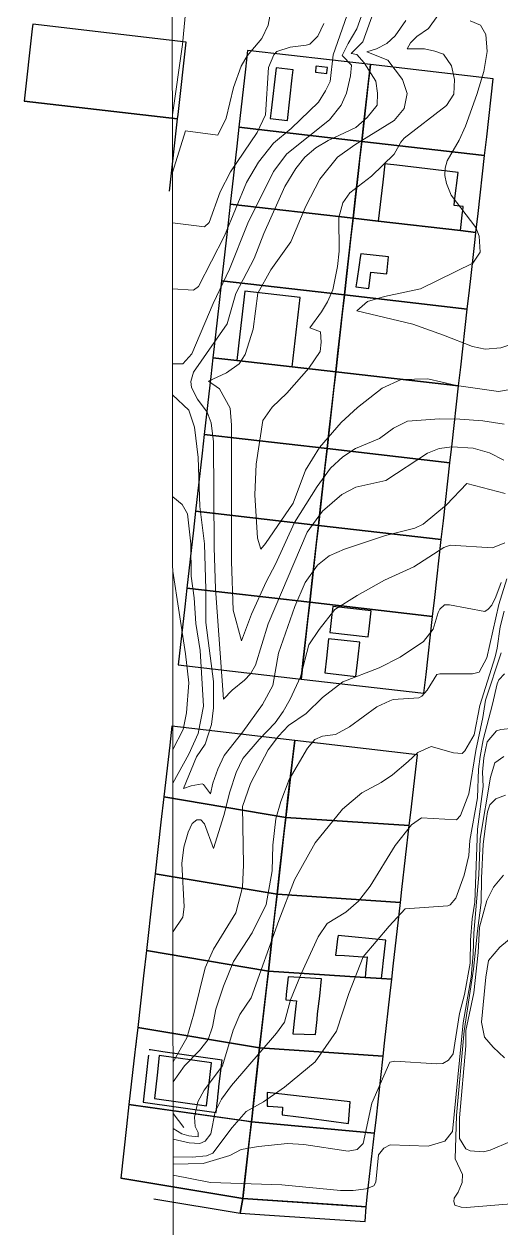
# Model space of a CAD drawing. Header units: millimetres. Extents: x 2695 to 3468, y 1447 to 2202.
# Drawn here: x 2704.9 to 2782, y 1825.4 to 2020.1 of the extents above; entities that cross this region are included whole.
import ezdxf

# ---------------------------------------------------------------- set-up
doc = ezdxf.new("R2010")
doc.units = ezdxf.units.MM
doc.layers.add('01_Fina', color=7, linetype='Continuous')
doc.layers.add('Traza Urbana', color=7, linetype='Continuous')

msp = doc.modelspace()

# ---------------------------------------------------------------- linework, layer by layer
at = {"layer": '01_Fina', "color": 252, "linetype": 'Continuous', "lineweight": 9, "true_color": 0x939598}
msp.add_line((2730.77, 1841.65), (2729.02, 1843.92), dxfattribs=at)
at = {"layer": '01_Fina', "color": 252, "lineweight": 9, "true_color": 0x939598}
msp.add_lwpolyline([(2729.2, 1564.62), (3468.29, 1564.62), (3467.85, 2202.43), (2728.76, 2202.43), (2729.2, 1584.57)], dxfattribs=at)
at = {"layer": '01_Fina', "color": 252, "linetype": 'Continuous', "lineweight": 9, "true_color": 0x939598}
for points in [[(2731.07, 2022.51), (2730.51, 2016.79), (2728.9, 2005.44)], [(2728.91, 1996.11), (2731.02, 2002.81), (2736.26, 2002.13), (2737.61, 2004.86), (2738.76, 2009.86), (2740, 2013.3), (2740.98, 2014.96), (2743.35, 2017.79), (2744.36, 2019.94), (2744.66, 2021.37)], [(2728.92, 1977.29), (2732.32, 1977.09), (2733.14, 1977.67), (2737.32, 1985.83), (2740.88, 1994.5), (2742.8, 1997.77), (2745.23, 2000.83), (2748.13, 2003.21), (2752.53, 2007.49), (2753.67, 2009.29), (2754.39, 2010.82), (2754.88, 2015.15), (2757.1, 2021.45)], [(2728.93, 1965.18), (2730.61, 1965.17), (2732.02, 1966.75), (2735.48, 1974.92), (2738.15, 1980.48), (2741.12, 1987.93), (2745.23, 1996.26), (2747.41, 1999.13), (2754.32, 2004.62), (2756.17, 2006.97), (2757.04, 2008.92), (2757.71, 2011.71), (2757.88, 2013.46), (2756.36, 2015.02), (2757.3, 2016.96), (2758.73, 2019.32), (2759.46, 2021.41)], [(2761.44, 2022.05), (2759.68, 2017.21), (2757.83, 2015.34), (2758.74, 2015.19), (2759.91, 2013.84), (2761.82, 2010.88), (2762.07, 2008.92), (2762.03, 2006.98), (2760.41, 2004.99), (2758.54, 2003.38), (2754.11, 2001.27), (2752.1, 2000.1), (2750.32, 1998.6), (2748.87, 1996.74), (2747.09, 1993.84), (2743.68, 1986.26), (2742.12, 1982.19), (2739.18, 1976.51), (2737.75, 1971.62), (2732.32, 1963.79), (2731.89, 1962.3), (2732.01, 1961.34), (2732.94, 1959.42), (2734.54, 1957.35), (2735.15, 1955.63), (2735.56, 1952.57), (2735.64, 1935.44), (2735.87, 1928.77), (2737.14, 1910.91), (2738.54, 1912.36), (2740.54, 1913.98), (2741.55, 1915.03), (2742.32, 1916.44), (2744.41, 1923.09), (2750.72, 1937.95), (2753.2, 1941.35), (2756.29, 1944.02), (2758.55, 1945.23), (2763.44, 1946.3), (2770.16, 1950.72), (2772.05, 1951.45), (2774.14, 1951.74), (2777.54, 1951.54), (2780.2, 1950.77), (2782.48, 1949.6)], [(2785.7, 1961.38), (2781.63, 1960.7), (2774.87, 1961.66), (2770.21, 1962.71), (2765.9, 1962.65), (2762.8, 1961.22), (2758.81, 1958.07), (2756.19, 1955.65), (2752.68, 1951.63), (2750.41, 1947.97), (2748.43, 1942.64), (2743.98, 1936.1), (2743.22, 1935.19), (2742.67, 1936.98), (2742.23, 1943.98), (2742.45, 1948.92), (2743.51, 1956), (2745.04, 1958.15), (2747.39, 1960.44), (2750.99, 1964.47), (2752.8, 1967.17), (2752.96, 1968.67), (2752.84, 1970.31), (2751.11, 1970.98), (2753.03, 1973.58), (2754, 1975.2), (2754.85, 1977.1), (2755.59, 1980.9), (2755.89, 1983.35), (2755.8, 1988.84), (2756.44, 1991.17), (2757.6, 1992.82), (2761.11, 1995.53), (2764.76, 1999.08), (2765.85, 2001.02), (2766.38, 2001.64), (2773.21, 2006.91), (2774.43, 2008.77), (2774.52, 2011.14), (2774.05, 2013.36), (2772.72, 2015.23), (2771.33, 2015.74), (2769.66, 2016.12), (2766.86, 2016.09), (2767.43, 2017.06), (2768.43, 2018.09), (2770.33, 2019.39), (2771.83, 2021.47)], [(2728.91, 1987.94), (2734.07, 1987.33), (2734.84, 1988.01), (2736.6, 1992.99), (2738.32, 1996.19), (2742.59, 2002.58), (2743.94, 2005.42), (2744.43, 2013.07), (2745.32, 2015.13), (2745.77, 2015.68), (2747.96, 2016.37), (2750.54, 2016.67), (2751.12, 2016.87), (2752.43, 2018.17), (2753.39, 2020.17)], [(2766.65, 2020.67), (2764.94, 2018.18), (2763.59, 2016.94), (2761.9, 2016.12), (2760.35, 2015.59), (2763.76, 2014.28), (2766.14, 2011.12), (2766.87, 2008.89), (2766.38, 2006.46), (2764.78, 2004.52), (2758.38, 2000.59), (2755.62, 1998.58), (2752.74, 1995.04), (2750.46, 1990.68), (2748.04, 1984.9), (2744.82, 1980.38), (2742.72, 1976.59), (2741.96, 1970.74), (2740.67, 1966.67), (2739.7, 1965.18), (2737.63, 1963.72), (2734.74, 1962.34), (2736.5, 1961.14), (2738.23, 1957.98), (2738.46, 1955.25), (2738.46, 1933.19), (2738.72, 1925.34), (2740.08, 1920.36), (2741.69, 1924.67), (2744.08, 1929.89), (2745.58, 1932.75), (2748.63, 1939.52), (2752.33, 1945.32), (2754.48, 1948.28), (2756.48, 1950.1), (2758.53, 1951.45), (2762.4, 1953.08), (2764.67, 1954.78), (2766.91, 1955.86), (2772.08, 1956.28), (2775.41, 1956.23), (2779.1, 1955.93), (2782.54, 1955.38)], [(2777.06, 2020.62), (2778.73, 2019.9), (2779.62, 2018.42), (2779.79, 2015.69), (2779.25, 2012.41), (2778.15, 2008.7), (2776.31, 2003.6), (2775.29, 2001.33), (2773.35, 1997.96), (2773.02, 1996.81), (2772.96, 1995.59), (2773.24, 1994.33), (2774, 1992.42), (2777.97, 1987.18), (2778.49, 1985.78), (2778.68, 1983.22), (2777.5, 1981.46), (2769, 1977.28), (2763.23, 1976.07), (2760.46, 1975.24), (2758.72, 1973.73), (2767.79, 1971.55), (2772.75, 1969.81), (2777.43, 1967.96), (2779.46, 1967.55), (2782.01, 1967.76), (2784.57, 1968.62)], [(2728.93, 1960.13), (2731.55, 1957.67), (2732.46, 1954.93), (2733.07, 1950.01), (2733.36, 1942.1), (2734.08, 1936.05), (2734.32, 1928.68), (2734.32, 1923.33), (2735.53, 1913.77), (2735.52, 1909.52), (2735.2, 1906.84), (2734.2, 1903.63), (2732.77, 1901.63), (2730.68, 1896.46), (2731.95, 1896.91), (2733.7, 1897.26), (2733.95, 1897.13), (2735.05, 1895.62), (2735.44, 1897.36), (2736.22, 1899.59), (2737.25, 1901.82), (2740.3, 1905.63), (2743.47, 1910.07), (2745.14, 1913.16), (2746.08, 1918.38), (2748.68, 1925.94), (2750.36, 1929.78), (2752.39, 1932.62), (2754.27, 1934.11), (2756.74, 1935.18), (2763.36, 1937.4), (2768.12, 1938.58), (2769.48, 1939.21), (2773.22, 1942.37), (2776.52, 1945.81), (2782.73, 1944.21)], [(2728.98, 1897.35), (2731.53, 1902.02), (2733.09, 1905.4), (2733.91, 1909.81), (2733.4, 1918.82), (2732.71, 1923.19), (2732.4, 1927.3), (2731.95, 1930.8), (2731.9, 1936.03), (2731.35, 1940.9), (2730.5, 1942.4), (2728.95, 1943.66)], [(2729, 1873.34), (2730.56, 1875.7), (2730.8, 1877.37), (2730.43, 1884.38), (2730.77, 1887.02), (2731.47, 1889.44), (2732.11, 1890.8), (2732.87, 1891.42), (2733.49, 1891.41), (2734.1, 1890.78), (2735.54, 1886.77), (2737.24, 1892.1), (2738.16, 1895.95), (2739.2, 1899.05), (2740.28, 1901.33), (2742.91, 1904.4), (2745.54, 1907.11), (2746.82, 1908.96), (2747.96, 1910.94), (2749.64, 1914.53), (2750.96, 1919.74), (2752.61, 1922.21), (2755.15, 1925.41), (2758.79, 1927.72), (2763.18, 1930.15), (2767.94, 1932.32), (2772.78, 1935.47), (2773.8, 1935.81), (2780.68, 1935.38), (2782.68, 1936.22)], [(2728.95, 1931.62), (2731.02, 1918.25), (2731.53, 1913.55), (2731.16, 1908.71), (2730.66, 1906.03), (2728.97, 1902.77)], [(2729.01, 1849.06), (2730.85, 1851.66), (2733.29, 1854.13), (2734.66, 1855.88), (2735.38, 1857.94), (2735.94, 1860.78), (2737.16, 1864.52), (2738.77, 1868.51), (2741.81, 1873.12), (2744.08, 1877.75), (2745.06, 1883.17), (2745.12, 1887.31), (2745.64, 1891.56), (2746.45, 1894.38), (2747.78, 1897.92), (2750.76, 1903.02), (2751.91, 1904.4), (2753.16, 1904.92), (2755.28, 1905.19), (2757.52, 1906.44), (2761.96, 1909.67), (2764.04, 1910.67), (2764.59, 1910.86), (2768.73, 1911.12), (2769.22, 1911.41), (2770.11, 1912.4), (2771.67, 1914.92), (2772.16, 1915.04), (2777.43, 1915), (2778.51, 1915.32), (2779.77, 1917.6), (2781.72, 1926.23), (2783, 1930.4)], [(2729.01, 1852.28), (2731.22, 1856.19), (2732.39, 1860.04), (2734.2, 1867.46), (2735.54, 1870.52), (2739.15, 1876.4), (2740.24, 1880.52), (2740.42, 1884.14), (2740.24, 1893.55), (2741.54, 1897.27), (2744.36, 1902.71), (2746.07, 1904.97), (2747.65, 1906.65), (2750.54, 1908.6), (2753.2, 1911.18), (2756.47, 1913.74), (2762.35, 1916.02), (2765.74, 1917.72), (2769.51, 1920.28), (2771.05, 1922.27), (2771.86, 1924.92), (2772.16, 1925.51), (2772.93, 1926.2), (2773.7, 1926.2), (2779.43, 1925.08), (2779.96, 1925.47), (2780.54, 1926.15), (2781.22, 1927.46), (2782.09, 1929.78)], [(2729.02, 1841.52), (2730.44, 1840.65), (2731.58, 1840.3), (2733.05, 1840.18), (2733.06, 1840.85), (2732.56, 1841.81), (2732.46, 1843.36), (2733.01, 1845.81), (2734.05, 1847.69), (2736.98, 1851.64), (2738.74, 1857.38), (2739.81, 1859.95), (2741.66, 1862.64), (2746.11, 1875.13), (2748.66, 1881.69), (2752.01, 1887.68), (2756.41, 1893.14), (2759.53, 1895.77), (2762.66, 1897.46), (2764.48, 1898.68), (2767.03, 1900.86), (2768.6, 1902.29), (2770.75, 1903.29), (2774.36, 1902.26), (2775.75, 1902.15), (2776.21, 1902.55), (2777.73, 1905.18), (2778.61, 1909.89), (2781.11, 1917.8), (2781.44, 1919.19), (2781.9, 1922.65), (2782.56, 1925.16)], [(2729.02, 1839.78), (2731.6, 1839.19), (2733.33, 1839.09), (2734.2, 1839.43), (2735.14, 1840.62), (2735.84, 1844.2), (2736.85, 1846.27), (2738.48, 1848.45), (2745.75, 1856.91), (2747.03, 1858.68), (2747.99, 1862.29), (2749.73, 1866.54), (2752.47, 1872.49), (2753.94, 1874.65), (2756.95, 1876.5), (2759.02, 1878.26), (2760.87, 1880.68), (2764.94, 1887.24), (2767.58, 1890.61), (2769.17, 1891.76), (2774.83, 1891.41), (2775.52, 1892.12), (2776.87, 1895.61), (2777.96, 1902.61), (2779.13, 1907.94), (2779.52, 1910.78), (2782.1, 1918.43)], [(2782.59, 1915.01), (2781.68, 1914.08), (2781.4, 1913.41), (2780.68, 1910.13), (2779.16, 1904.35), (2778.67, 1901.66), (2778.41, 1899.63), (2778.27, 1894.96), (2776.98, 1888.09), (2776.84, 1885.66), (2776.07, 1882.45), (2774.74, 1878.74), (2773.82, 1877.68), (2773.43, 1877.53), (2766.56, 1877.03), (2763.94, 1874.22), (2759.73, 1869.24), (2757.44, 1863.32), (2755.42, 1857.26), (2751.98, 1852.26), (2747.01, 1848.2), (2743.61, 1845.79), (2740.84, 1844.26), (2738.57, 1841.65), (2735.43, 1837.5), (2734.42, 1837.1), (2732.12, 1836.88), (2729.02, 1836.92)], [(2784.13, 1906.22), (2782.01, 1906.03), (2781.3, 1905.79), (2779.82, 1904.04), (2779.29, 1901.46), (2779.05, 1899.12), (2779.18, 1896.83), (2778.22, 1889.92), (2777.83, 1878.11), (2777.37, 1875.4), (2777.1, 1871.97), (2777.04, 1868.25), (2776.13, 1863.19), (2775.34, 1860.09), (2774.33, 1853.59), (2773.56, 1852.53), (2772.65, 1852.04), (2771.64, 1851.95), (2764.85, 1852.41), (2764.06, 1852.23), (2761.14, 1845.58), (2759.75, 1839.09), (2758.8, 1838.08), (2757.34, 1837.84), (2750.18, 1838.9), (2747.5, 1839.09), (2742.81, 1838.61), (2740.01, 1838.12), (2738.21, 1837.14), (2733.88, 1835.84), (2729.02, 1835.74)], [(2729.02, 1833.97), (2735.05, 1832.78), (2746.6, 1832.41), (2756.06, 1831.49), (2758.14, 1831.46), (2760.25, 1831.74), (2761.49, 1832.21), (2761.8, 1832.82), (2762.25, 1837.26), (2763.07, 1838.32), (2764.1, 1838.87), (2770.27, 1838.62), (2772.97, 1839.48), (2774.22, 1841.02), (2775.93, 1858.59), (2777.23, 1865.95), (2777.52, 1869.74), (2777.63, 1873.1), (2778.48, 1882.53), (2778.65, 1888.38), (2780.35, 1898.33), (2781.05, 1900.62), (2782.53, 1901.67)], [(2784.98, 1829.42), (2776.48, 1828.72), (2775.61, 1828.8), (2774.57, 1829.12), (2774.41, 1829.72), (2774.47, 1830.24), (2775.12, 1831.2), (2775.79, 1832.79), (2775.8, 1834.08), (2774.62, 1836.59), (2774.87, 1843.63), (2776.07, 1857.3), (2777.61, 1867.27), (2778.22, 1873.45), (2778.86, 1878.06), (2778.89, 1882.01), (2779.18, 1887.47), (2779.69, 1891.65), (2779.84, 1892.73), (2780.26, 1893.85), (2781.19, 1894.81), (2782.76, 1895.43)], [(2782.45, 1882.45), (2780.84, 1880.53), (2779.74, 1878.35), (2778.56, 1874.08), (2778.36, 1869.98), (2777.65, 1863.42), (2776.36, 1857.36), (2776.34, 1854.86), (2775.32, 1843.23), (2775.33, 1839.87), (2776.38, 1838.23), (2777.05, 1837.87), (2779.21, 1837.71), (2780.28, 1838.02), (2786.89, 1840.79)], [(2782.63, 1852.94), (2780.78, 1854.67), (2779.4, 1856.27), (2778.88, 1858.72), (2779.57, 1865.97), (2780.03, 1868.66), (2781.85, 1870.84), (2784.02, 1872.63)]]:
    msp.add_lwpolyline(points, dxfattribs=at)
at = {"layer": 'Traza Urbana', "color": 7, "linetype": 'Continuous', "invisible_edges": 5}
for points in [[(2704.91, 2007.65), (2704.91, 2007.65), (2729.74, 2004.75), (2706.23, 2019.33)], [(2706.23, 2019.33), (2729.74, 2004.75), (2729.82, 2005.5), (2706.32, 2020.07)], [(2706.32, 2020.07), (2729.82, 2005.5), (2731.15, 2017.17)], [(2740.7, 2012.8), (2759.52, 2001.13), (2759.86, 2004.17), (2741.05, 2015.83)], [(2741.05, 2015.83), (2759.86, 2004.17), (2760.92, 2013.55)], [(2744.87, 2006.15), (2747.51, 2004.51), (2748.29, 2011.4), (2745.66, 2013.03)], [(2745.66, 2013.03), (2748.29, 2011.4), (2748.44, 2012.71)], [(2752.02, 2012.3), (2752.02, 2012.3), (2753.86, 2012.09), (2752.11, 2013.17)], [(2752.11, 2013.17), (2753.86, 2012.09), (2753.87, 2012.21), (2752.13, 2013.29)], [(2752.13, 2013.29), (2753.87, 2012.21), (2753.97, 2013.08)], [(2760.57, 2010.51), (2779.39, 1998.84), (2779.73, 2001.89), (2760.92, 2013.55)], [(2760.92, 2013.55), (2779.73, 2001.89), (2780.79, 2011.26)], [(2739.65, 2003.41), (2739.65, 2003.41), (2759.52, 2001.13), (2740.7, 2012.8)], [(2759.52, 2001.13), (2759.52, 2001.13), (2779.39, 1998.84), (2760.57, 2010.51)], [(2704.91, 2007.65), (2728.41, 1993.08), (2729.74, 2004.75)], [(2744.73, 2004.83), (2744.73, 2004.83), (2747.51, 2004.51), (2744.87, 2006.15)], [(2739.3, 2000.38), (2758.12, 1988.71), (2758.46, 1991.75), (2739.65, 2003.41)], [(2739.65, 2003.41), (2758.46, 1991.75), (2759.52, 2001.13)], [(2738.25, 1990.99), (2738.25, 1990.99), (2758.12, 1988.71), (2739.3, 2000.38)], [(2759.17, 1998.09), (2777.99, 1986.42), (2778.33, 1989.47), (2759.52, 2001.13)], [(2759.52, 2001.13), (2778.33, 1989.47), (2779.39, 1998.84)], [(2759.04, 1996.92), (2775.51, 1986.71), (2777.99, 1986.42), (2759.17, 1998.09)], [(2762.92, 1994.52), (2775.51, 1986.71), (2775.84, 1989.68), (2763.26, 1997.48)], [(2762.92, 1994.52), (2775.51, 1986.71), (2775.84, 1989.68), (2763.26, 1997.48)], [(2763.26, 1997.48), (2775.84, 1989.68), (2775.86, 1989.89), (2763.69, 1997.43)], [(2763.26, 1997.48), (2775.84, 1989.68), (2775.86, 1989.89), (2763.69, 1997.43)], [(2763.69, 1997.43), (2774.47, 1990.75), (2774.55, 1991.45), (2765.18, 1997.26)], [(2763.69, 1997.43), (2774.47, 1990.75), (2774.55, 1991.45), (2765.18, 1997.26)], [(2758.33, 1990.64), (2762.2, 1988.24), (2775.51, 1986.71), (2759.04, 1996.92)], [(2765.18, 1997.26), (2774.55, 1991.45), (2775.1, 1996.11)], [(2765.18, 1997.26), (2774.55, 1991.45), (2775.1, 1996.11)], [(2762.2, 1988.24), (2762.2, 1988.24), (2775.51, 1986.71), (2762.92, 1994.52)], [(2762.2, 1988.24), (2762.2, 1988.24), (2775.51, 1986.71), (2762.92, 1994.52)], [(2737.9, 1987.96), (2756.72, 1976.29), (2757.06, 1979.33), (2738.25, 1990.99)], [(2738.25, 1990.99), (2757.06, 1979.33), (2758.12, 1988.71)], [(2758.12, 1988.71), (2758.12, 1988.71), (2762.2, 1988.24), (2758.33, 1990.64)], [(2774.47, 1990.75), (2775.86, 1989.89), (2775.94, 1990.59)], [(2774.47, 1990.75), (2775.86, 1989.89), (2775.94, 1990.59)], [(2736.85, 1978.57), (2736.85, 1978.57), (2756.72, 1976.29), (2737.9, 1987.96)], [(2757.77, 1985.67), (2776.59, 1974), (2776.93, 1977.05), (2758.12, 1988.71)], [(2758.12, 1988.71), (2776.93, 1977.05), (2777.15, 1978.97), (2762.2, 1988.24)], [(2762.2, 1988.24), (2777.15, 1978.97), (2777.85, 1985.26), (2775.51, 1986.71)], [(2775.51, 1986.71), (2777.85, 1985.26), (2777.99, 1986.42)], [(2756.72, 1976.29), (2756.72, 1976.29), (2776.59, 1974), (2757.77, 1985.67)], [(2759.1, 1981.16), (2760.98, 1979.99), (2763.56, 1979.7), (2759.28, 1982.35)], [(2759.1, 1981.16), (2760.98, 1979.99), (2763.56, 1979.7), (2759.28, 1982.35)], [(2759.28, 1982.35), (2763.56, 1979.7), (2763.62, 1980.33), (2759.38, 1982.96)], [(2759.28, 1982.35), (2763.56, 1979.7), (2763.62, 1980.33), (2759.38, 1982.96)], [(2759.38, 1982.96), (2763.62, 1980.33), (2763.86, 1982.45)], [(2759.38, 1982.96), (2763.62, 1980.33), (2763.86, 1982.45)], [(2758.71, 1978.58), (2760.69, 1977.35), (2760.98, 1979.99), (2759.1, 1981.16)], [(2758.71, 1978.58), (2760.69, 1977.35), (2760.98, 1979.99), (2759.1, 1981.16)], [(2736.5, 1975.54), (2755.32, 1963.87), (2755.66, 1966.91), (2736.85, 1978.57)], [(2736.85, 1978.57), (2755.66, 1966.91), (2756.72, 1976.29)], [(2758.57, 1977.59), (2758.57, 1977.59), (2760.69, 1977.35), (2758.71, 1978.58)], [(2758.57, 1977.59), (2758.57, 1977.59), (2760.69, 1977.35), (2758.71, 1978.58)], [(2739.8, 1969.93), (2748.26, 1964.68), (2749.06, 1971.69), (2740.6, 1976.93)], [(2740.6, 1976.93), (2749.06, 1971.69), (2749.55, 1975.91)], [(2756.37, 1973.25), (2775.19, 1961.58), (2775.53, 1964.63), (2756.72, 1976.29)], [(2756.37, 1973.25), (2775.19, 1961.58), (2775.53, 1964.63), (2756.72, 1976.29)], [(2756.72, 1976.29), (2775.53, 1964.63), (2776.59, 1974)], [(2756.72, 1976.29), (2775.53, 1964.63), (2776.59, 1974)], [(2736.13, 1972.2), (2748.26, 1964.68), (2755.32, 1963.87), (2736.5, 1975.54)], [(2735.65, 1967.98), (2739.32, 1965.7), (2748.26, 1964.68), (2736.13, 1972.2)], [(2755.32, 1963.87), (2755.32, 1963.87), (2775.19, 1961.58), (2756.37, 1973.25)], [(2755.32, 1963.87), (2755.32, 1963.87), (2775.19, 1961.58), (2756.37, 1973.25)], [(2739.32, 1965.7), (2739.32, 1965.7), (2748.26, 1964.68), (2739.8, 1969.93)], [(2735.45, 1966.15), (2735.45, 1966.15), (2739.32, 1965.7), (2735.65, 1967.98)], [(2735.1, 1963.12), (2753.92, 1951.45), (2754.26, 1954.49), (2735.45, 1966.15)], [(2735.45, 1966.15), (2754.26, 1954.49), (2754.46, 1956.31), (2739.32, 1965.7)], [(2739.32, 1965.7), (2754.46, 1956.31), (2754.94, 1960.54), (2748.26, 1964.68)], [(2748.26, 1964.68), (2754.94, 1960.54), (2755.32, 1963.87)], [(2734.05, 1953.73), (2734.05, 1953.73), (2753.92, 1951.45), (2735.1, 1963.12)], [(2754.97, 1960.83), (2773.79, 1949.16), (2774.13, 1952.21), (2755.32, 1963.87)], [(2754.97, 1960.83), (2773.79, 1949.16), (2774.13, 1952.21), (2755.32, 1963.87)], [(2755.32, 1963.87), (2774.13, 1952.21), (2775.19, 1961.58)], [(2755.32, 1963.87), (2774.13, 1952.21), (2775.19, 1961.58)], [(2753.92, 1951.45), (2753.92, 1951.45), (2773.79, 1949.16), (2754.97, 1960.83)], [(2753.92, 1951.45), (2753.92, 1951.45), (2773.79, 1949.16), (2754.97, 1960.83)], [(2733.7, 1950.69), (2752.52, 1939.02), (2752.86, 1942.07), (2734.05, 1953.73)], [(2734.05, 1953.73), (2752.86, 1942.07), (2753.92, 1951.45)], [(2732.65, 1941.31), (2732.65, 1941.31), (2752.52, 1939.02), (2733.7, 1950.69)], [(2753.57, 1948.41), (2772.39, 1936.74), (2772.73, 1939.79), (2753.92, 1951.45)], [(2753.57, 1948.41), (2772.39, 1936.74), (2772.73, 1939.79), (2753.92, 1951.45)], [(2753.92, 1951.45), (2772.73, 1939.79), (2773.79, 1949.16)], [(2753.92, 1951.45), (2772.73, 1939.79), (2773.79, 1949.16)], [(2752.52, 1939.02), (2752.52, 1939.02), (2772.39, 1936.74), (2753.57, 1948.41)], [(2752.52, 1939.02), (2752.52, 1939.02), (2772.39, 1936.74), (2753.57, 1948.41)], [(2732.3, 1938.27), (2751.12, 1926.6), (2751.46, 1929.65), (2732.65, 1941.31)], [(2732.65, 1941.31), (2751.46, 1929.65), (2752.52, 1939.02)], [(2752.17, 1935.99), (2770.99, 1924.32), (2771.33, 1927.36), (2752.52, 1939.02)], [(2752.17, 1935.99), (2770.99, 1924.32), (2771.33, 1927.36), (2752.52, 1939.02)], [(2752.52, 1939.02), (2771.33, 1927.36), (2772.39, 1936.74)], [(2752.52, 1939.02), (2771.33, 1927.36), (2772.39, 1936.74)], [(2731.25, 1928.89), (2731.25, 1928.89), (2751.12, 1926.6), (2732.3, 1938.27)], [(2751.12, 1926.6), (2751.12, 1926.6), (2770.99, 1924.32), (2752.17, 1935.99)], [(2751.12, 1926.6), (2751.12, 1926.6), (2770.99, 1924.32), (2752.17, 1935.99)], [(2730.9, 1925.85), (2749.72, 1914.18), (2750.06, 1917.23), (2731.25, 1928.89)], [(2731.25, 1928.89), (2750.06, 1917.23), (2751.12, 1926.6)], [(2729.85, 1916.47), (2729.85, 1916.47), (2749.72, 1914.18), (2730.9, 1925.85)], [(2750.77, 1923.57), (2769.59, 1911.9), (2769.93, 1914.94), (2751.12, 1926.6)], [(2750.77, 1923.57), (2769.59, 1911.9), (2769.93, 1914.94), (2751.12, 1926.6)], [(2751.12, 1926.6), (2769.93, 1914.94), (2770.99, 1924.32)], [(2751.12, 1926.6), (2769.93, 1914.94), (2770.99, 1924.32)], [(2754.68, 1924.64), (2760.56, 1920.99), (2760.7, 1922.28), (2754.83, 1925.92)], [(2754.68, 1924.64), (2760.56, 1920.99), (2760.7, 1922.28), (2754.83, 1925.92)], [(2754.83, 1925.92), (2760.7, 1922.28), (2761.04, 1925.21)], [(2754.83, 1925.92), (2760.7, 1922.28), (2761.04, 1925.21)], [(2749.72, 1914.18), (2749.72, 1914.18), (2769.59, 1911.9), (2750.77, 1923.57)], [(2749.72, 1914.18), (2749.72, 1914.18), (2769.59, 1911.9), (2750.77, 1923.57)], [(2754.35, 1921.7), (2754.35, 1921.7), (2760.56, 1920.99), (2754.68, 1924.64)], [(2754.35, 1921.7), (2754.35, 1921.7), (2760.56, 1920.99), (2754.68, 1924.64)], [(2753.81, 1917.57), (2758.57, 1914.62), (2758.92, 1917.77), (2754.17, 1920.71)], [(2753.81, 1917.57), (2758.57, 1914.62), (2758.92, 1917.77), (2754.17, 1920.71)], [(2754.17, 1920.71), (2758.92, 1917.77), (2759.19, 1920.13)], [(2754.17, 1920.71), (2758.92, 1917.77), (2759.19, 1920.13)], [(2753.55, 1915.2), (2753.55, 1915.2), (2758.57, 1914.62), (2753.81, 1917.57)], [(2753.55, 1915.2), (2753.55, 1915.2), (2758.57, 1914.62), (2753.81, 1917.57)], [(2728.46, 1903.47), (2747.24, 1891.82), (2747.59, 1894.91), (2728.81, 1906.55)], [(2728.81, 1906.55), (2747.59, 1894.91), (2748.68, 1904.24)], [(2748.43, 1902.13), (2767.2, 1890.49), (2767.45, 1892.61), (2748.68, 1904.24)], [(2748.43, 1902.13), (2767.2, 1890.49), (2767.45, 1892.61), (2748.68, 1904.24)], [(2748.68, 1904.24), (2767.45, 1892.61), (2768.55, 1901.92)], [(2748.68, 1904.24), (2767.45, 1892.61), (2768.55, 1901.92)], [(2727.51, 1895.12), (2727.51, 1895.12), (2747.24, 1891.82), (2728.46, 1903.47)], [(2747.24, 1891.82), (2747.24, 1891.82), (2767.2, 1890.49), (2748.43, 1902.13)], [(2747.24, 1891.82), (2747.24, 1891.82), (2767.2, 1890.49), (2748.43, 1902.13)], [(2727.04, 1891.04), (2745.83, 1879.39), (2746.29, 1883.48), (2727.51, 1895.12)], [(2727.51, 1895.12), (2746.29, 1883.48), (2747.24, 1891.82)], [(2726.1, 1882.69), (2726.1, 1882.69), (2745.83, 1879.39), (2727.04, 1891.04)], [(2747, 1889.71), (2765.79, 1878.06), (2766.03, 1880.17), (2747.24, 1891.82)], [(2747, 1889.71), (2765.79, 1878.06), (2766.03, 1880.17), (2747.24, 1891.82)], [(2747.24, 1891.82), (2766.03, 1880.17), (2767.2, 1890.49)], [(2747.24, 1891.82), (2766.03, 1880.17), (2767.2, 1890.49)], [(2745.83, 1879.39), (2745.83, 1879.39), (2765.79, 1878.06), (2747, 1889.71)], [(2745.83, 1879.39), (2745.83, 1879.39), (2765.79, 1878.06), (2747, 1889.71)], [(2725.63, 1878.61), (2744.42, 1866.96), (2744.88, 1871.05), (2726.1, 1882.69)], [(2726.1, 1882.69), (2744.88, 1871.05), (2745.83, 1879.39)], [(2745.59, 1877.28), (2764.38, 1865.63), (2764.62, 1867.74), (2745.83, 1879.39)], [(2745.59, 1877.28), (2764.38, 1865.63), (2764.62, 1867.74), (2745.83, 1879.39)], [(2745.83, 1879.39), (2764.62, 1867.74), (2765.79, 1878.06)], [(2745.83, 1879.39), (2764.62, 1867.74), (2765.79, 1878.06)], [(2724.69, 1870.26), (2724.69, 1870.26), (2744.42, 1866.96), (2725.63, 1878.61)], [(2745.49, 1876.41), (2762.7, 1865.74), (2764.38, 1865.63), (2745.59, 1877.28)], [(2745.49, 1876.41), (2762.7, 1865.74), (2764.38, 1865.63), (2745.59, 1877.28)], [(2744.42, 1866.96), (2744.42, 1866.96), (2760.05, 1865.92), (2745.33, 1875.05)], [(2744.42, 1866.96), (2744.42, 1866.96), (2760.05, 1865.92), (2745.33, 1875.05)], [(2745.33, 1875.05), (2760.05, 1865.92), (2762.7, 1865.74), (2745.49, 1876.41)], [(2745.33, 1875.05), (2760.05, 1865.92), (2762.7, 1865.74), (2745.49, 1876.41)], [(2755.37, 1870.29), (2756.71, 1869.46), (2760.41, 1869.2), (2755.62, 1872.18)], [(2755.37, 1870.29), (2756.71, 1869.46), (2760.41, 1869.2), (2755.62, 1872.18)], [(2755.62, 1872.19), (2762.91, 1867.66), (2762.97, 1868.21), (2755.69, 1872.72)], [(2755.62, 1872.19), (2762.91, 1867.66), (2762.97, 1868.21), (2755.69, 1872.72)], [(2755.62, 1872.18), (2760.41, 1869.2), (2760.43, 1869.2), (2755.62, 1872.19)], [(2755.62, 1872.18), (2760.41, 1869.2), (2760.43, 1869.2), (2755.62, 1872.19)], [(2755.69, 1872.72), (2762.97, 1868.21), (2763.4, 1871.95)], [(2755.69, 1872.72), (2762.97, 1868.21), (2763.4, 1871.95)], [(2724.22, 1866.18), (2743.01, 1854.53), (2743.47, 1858.62), (2724.69, 1870.26)], [(2724.69, 1870.26), (2743.47, 1858.62), (2744.42, 1866.96)], [(2755.28, 1869.55), (2755.28, 1869.55), (2756.71, 1869.46), (2755.37, 1870.29)], [(2755.28, 1869.55), (2755.28, 1869.55), (2756.71, 1869.46), (2755.37, 1870.29)], [(2760.2, 1867.29), (2762.7, 1865.74), (2762.91, 1867.66), (2760.42, 1869.2)], [(2760.2, 1867.29), (2762.7, 1865.74), (2762.91, 1867.66), (2760.42, 1869.2)], [(2760.42, 1869.2), (2762.91, 1867.66), (2762.91, 1867.66), (2760.43, 1869.2)], [(2760.42, 1869.2), (2762.91, 1867.66), (2762.91, 1867.66), (2760.43, 1869.2)], [(2744.18, 1864.85), (2762.97, 1853.2), (2763.21, 1855.31), (2744.42, 1866.96)], [(2744.18, 1864.85), (2762.97, 1853.2), (2763.21, 1855.31), (2744.42, 1866.96)], [(2744.42, 1866.96), (2763.21, 1855.31), (2764.12, 1863.4), (2760.05, 1865.92)], [(2744.42, 1866.96), (2763.21, 1855.31), (2764.12, 1863.4), (2760.05, 1865.92)], [(2760.12, 1866.55), (2761.26, 1865.84), (2762.7, 1865.74), (2760.2, 1867.29)], [(2760.12, 1866.55), (2761.26, 1865.84), (2762.7, 1865.74), (2760.2, 1867.29)], [(2723.28, 1857.83), (2723.28, 1857.83), (2743.01, 1854.53), (2724.22, 1866.18)], [(2747.32, 1863.17), (2752.39, 1860.02), (2752.72, 1862.89), (2747.64, 1866.04)], [(2747.32, 1863.17), (2752.39, 1860.02), (2752.72, 1862.89), (2747.64, 1866.04)], [(2747.64, 1866.04), (2752.72, 1862.89), (2753.04, 1865.68)], [(2747.64, 1866.04), (2752.72, 1862.89), (2753.04, 1865.68)], [(2760.05, 1865.92), (2760.05, 1865.92), (2761.26, 1865.84), (2760.12, 1866.55)], [(2760.05, 1865.92), (2760.05, 1865.92), (2761.26, 1865.84), (2760.12, 1866.55)], [(2760.05, 1865.92), (2764.12, 1863.4), (2764.28, 1864.76), (2762.7, 1865.74)], [(2760.05, 1865.92), (2764.12, 1863.4), (2764.28, 1864.76), (2762.7, 1865.74)], [(2762.7, 1865.74), (2764.28, 1864.76), (2764.38, 1865.63)], [(2762.7, 1865.74), (2764.28, 1864.76), (2764.38, 1865.63)], [(2743.01, 1854.53), (2743.01, 1854.53), (2762.97, 1853.2), (2744.18, 1864.85)], [(2743.01, 1854.53), (2743.01, 1854.53), (2762.97, 1853.2), (2744.18, 1864.85)], [(2747.23, 1862.29), (2747.23, 1862.29), (2748.96, 1862.15), (2747.32, 1863.17)], [(2747.23, 1862.29), (2747.23, 1862.29), (2748.96, 1862.15), (2747.32, 1863.17)], [(2748.58, 1858.84), (2752.02, 1856.7), (2752.29, 1859.13), (2748.85, 1861.26)], [(2748.58, 1858.84), (2752.02, 1856.7), (2752.29, 1859.13), (2748.85, 1861.26)], [(2748.85, 1861.26), (2752.29, 1859.13), (2752.29, 1859.15), (2748.86, 1861.28)], [(2748.85, 1861.26), (2752.29, 1859.13), (2752.29, 1859.15), (2748.86, 1861.28)], [(2748.86, 1861.28), (2752.29, 1859.15), (2752.39, 1860.02), (2748.96, 1862.15)], [(2748.86, 1861.28), (2752.29, 1859.15), (2752.39, 1860.02), (2748.96, 1862.15)], [(2723.04, 1855.64), (2741.83, 1843.99), (2742.07, 1846.18), (2723.28, 1857.83)], [(2723.28, 1857.83), (2742.07, 1846.18), (2743.01, 1854.53)], [(2748.35, 1856.8), (2748.35, 1856.8), (2752.02, 1856.7), (2748.58, 1858.84)], [(2748.35, 1856.8), (2748.35, 1856.8), (2752.02, 1856.7), (2748.58, 1858.84)], [(2722.88, 1854.26), (2741.68, 1842.6), (2741.83, 1843.99), (2723.04, 1855.64)], [(2721.87, 1845.4), (2721.87, 1845.4), (2740.76, 1842.73), (2722.83, 1853.85)], [(2722.83, 1853.85), (2740.76, 1842.73), (2740.78, 1842.73), (2722.84, 1853.85)], [(2722.84, 1853.85), (2740.78, 1842.73), (2741.68, 1842.6), (2722.88, 1854.26)], [(2742.77, 1852.44), (2761.6, 1840.77), (2761.83, 1842.87), (2743.01, 1854.53)], [(2742.77, 1852.44), (2761.6, 1840.77), (2761.83, 1842.87), (2743.01, 1854.53)], [(2743.01, 1854.53), (2761.83, 1842.87), (2762.97, 1853.2)], [(2743.01, 1854.53), (2761.83, 1842.87), (2762.97, 1853.2)], [(2726.42, 1850.11), (2734.42, 1845.15), (2734.77, 1848.35), (2726.78, 1853.3)], [(2726.42, 1850.11), (2734.42, 1845.15), (2734.77, 1848.35), (2726.78, 1853.3)], [(2726.78, 1853.3), (2734.77, 1848.35), (2735.2, 1852.11)], [(2726.78, 1853.3), (2734.77, 1848.35), (2735.2, 1852.11)], [(2741.68, 1842.6), (2741.68, 1842.6), (2761.6, 1840.77), (2742.77, 1852.44)], [(2741.68, 1842.6), (2741.68, 1842.6), (2761.6, 1840.77), (2742.77, 1852.44)], [(2726, 1846.34), (2726, 1846.34), (2734.42, 1845.15), (2726.42, 1850.11)], [(2726, 1846.34), (2726, 1846.34), (2734.42, 1845.15), (2726.42, 1850.11)], [(2744.2, 1845.25), (2744.46, 1845.09), (2746.7, 1844.97), (2744.21, 1846.52)], [(2744.2, 1845.25), (2744.46, 1845.09), (2746.7, 1844.97), (2744.21, 1846.52)], [(2744.21, 1846.52), (2749.27, 1843.38), (2751, 1843.15), (2744.22, 1847.35)], [(2744.21, 1846.52), (2749.27, 1843.38), (2751, 1843.15), (2744.22, 1847.35)], [(2744.22, 1847.35), (2751, 1843.15), (2757.38, 1842.3), (2750.39, 1846.64)], [(2744.22, 1847.35), (2751, 1843.15), (2757.38, 1842.3), (2750.39, 1846.64)], [(2750.39, 1846.64), (2757.38, 1842.3), (2757.63, 1845.79)], [(2750.39, 1846.64), (2757.38, 1842.3), (2757.63, 1845.79)], [(2721.47, 1841.83), (2740.27, 1830.17), (2740.67, 1833.74), (2721.87, 1845.4)], [(2721.87, 1845.4), (2740.67, 1833.74), (2741.68, 1842.6)], [(2744.2, 1845.1), (2744.2, 1845.1), (2744.46, 1845.09), (2744.2, 1845.25)], [(2744.2, 1845.1), (2744.2, 1845.1), (2744.46, 1845.09), (2744.2, 1845.25)], [(2746.67, 1843.72), (2746.67, 1843.72), (2749.27, 1843.38), (2746.7, 1844.97)], [(2746.67, 1843.72), (2746.67, 1843.72), (2749.27, 1843.38), (2746.7, 1844.97)], [(2720.54, 1833.47), (2720.54, 1833.47), (2740.27, 1830.17), (2721.47, 1841.83)], [(2741.44, 1840.49), (2760.23, 1828.84), (2760.47, 1830.95), (2741.68, 1842.6)], [(2741.44, 1840.49), (2760.23, 1828.84), (2760.47, 1830.95), (2741.68, 1842.6)], [(2741.68, 1842.6), (2760.47, 1830.95), (2761.6, 1840.77)], [(2741.68, 1842.6), (2760.47, 1830.95), (2761.6, 1840.77)], [(2740.27, 1830.17), (2740.27, 1830.17), (2760.23, 1828.84), (2741.44, 1840.49)], [(2740.27, 1830.17), (2740.27, 1830.17), (2760.23, 1828.84), (2741.44, 1840.49)], [(2720.54, 1833.47), (2725.92, 1830.14), (2739.87, 1827.8), (2734.48, 1831.14)], [(2734.48, 1831.14), (2739.87, 1827.8), (2740.27, 1830.17)], [(2739.87, 1827.8), (2739.87, 1827.8), (2744.6, 1827.49), (2740.27, 1830.17)], [(2740.27, 1830.17), (2744.6, 1827.49), (2760.07, 1826.45), (2755.73, 1829.14)], [(2755.73, 1829.14), (2760.07, 1826.45), (2760.23, 1828.84)]]:
    msp.add_3dface(points, dxfattribs=at)
at = {"layer": 'Traza Urbana', "color": 252, "linetype": 'Continuous', "invisible_edges": 5}
for points in [[(2739.8, 1969.93), (2748.26, 1964.68), (2749.06, 1971.69), (2740.6, 1976.93)], [(2740.6, 1976.93), (2749.06, 1971.69), (2749.55, 1975.91)], [(2739.32, 1965.7), (2739.32, 1965.7), (2748.26, 1964.68), (2739.8, 1969.93)], [(2722.93, 1854.67), (2736.22, 1846.43), (2736.32, 1847.3), (2723.02, 1855.54)], [(2724.94, 1852.55), (2736.13, 1845.61), (2736.22, 1846.43), (2725.04, 1853.36)], [(2725.14, 1854.23), (2736.32, 1847.3), (2736.33, 1847.4), (2725.36, 1854.2)], [(2725.36, 1854.2), (2736.33, 1847.4), (2736.43, 1848.29), (2727.35, 1853.92)], [(2727.35, 1853.92), (2736.43, 1848.29), (2736.92, 1852.56)], [(2724.77, 1851.05), (2735.96, 1844.11), (2736.13, 1845.61), (2724.94, 1852.55)], [(2724.18, 1845.78), (2724.18, 1845.78), (2735.96, 1844.11), (2724.77, 1851.05)]]:
    msp.add_3dface(points, dxfattribs=at)

doc.saveas('drawing.dxf')
